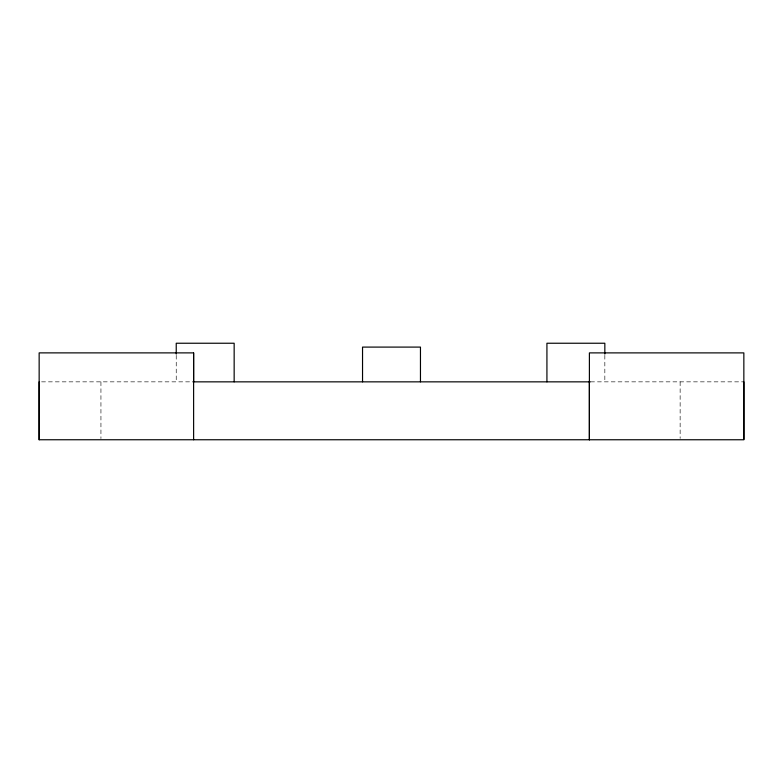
<?xml version="1.0" encoding="UTF-8"?>
<svg xmlns="http://www.w3.org/2000/svg" width="783" height="783" viewBox="0 0 783 783"><rect width="100%" height="100%" fill="white"/><g stroke="black" fill="none" stroke-linecap="round" stroke-linejoin="round"><path stroke-width="0.59" stroke-dasharray="3.92 2.94" d="M41.577 381.85L193.607 381.85M590.607 381.85L743.85 381.85M680.133 381.85L680.133 438.431M604.838 355.296L604.838 381.85M176.234 355.296L176.234 381.85M100.938 381.85L100.938 438.558"/><path stroke-width="1.17" d="M193.607 381.85L193.607 352.888L39.15 352.879L39.15 439.752L743.85 439.762L743.85 352.888L589.393 352.888L589.393 439.762L589.393 381.85M193.127 381.85L590.362 381.85M743.85 439.39L743.85 381.85M193.607 352.879L193.626 439.762M604.838 354.092L604.838 343.238L546.925 343.238L546.925 381.85M420.461 381.85L420.461 347.094L362.539 347.094L362.539 381.85M234.156 381.85L234.156 343.238L176.234 343.238L176.234 354.092M39.15 381.85L39.15 439.762"/></g></svg>
